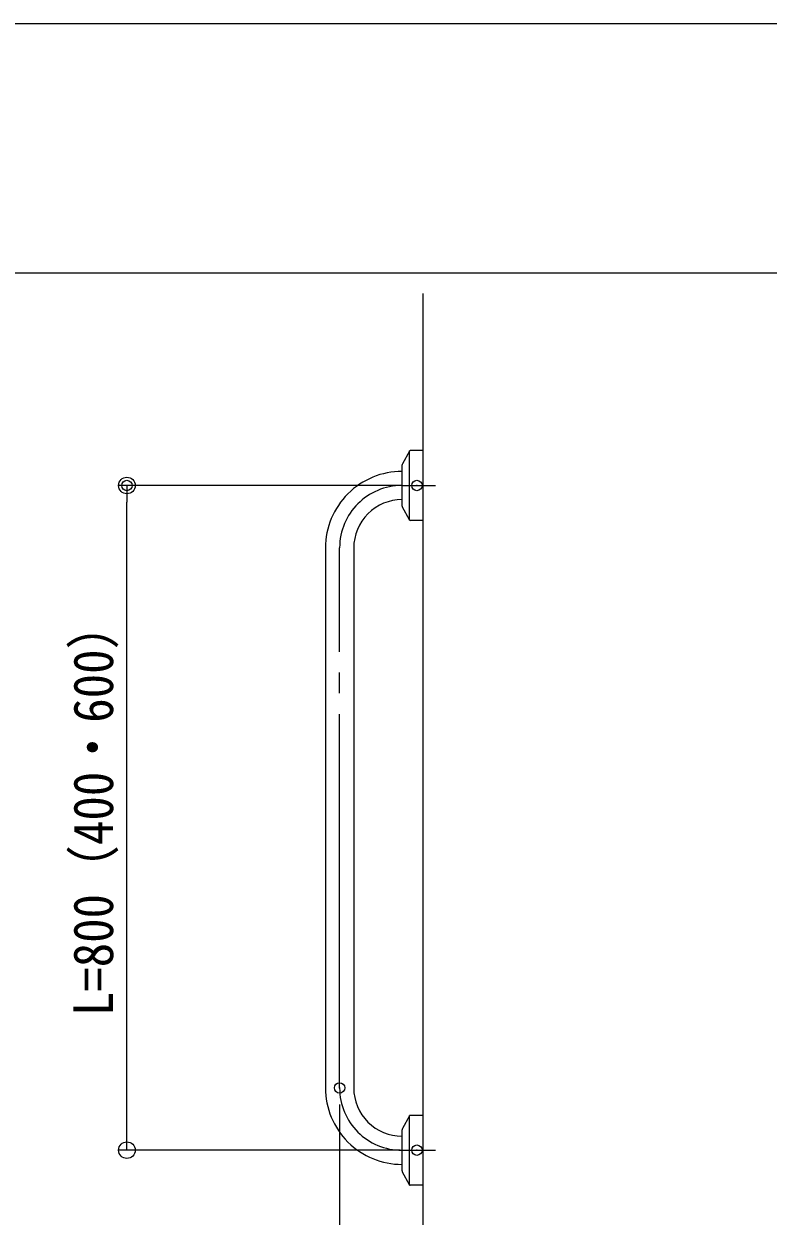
# Model space of a CAD drawing. Units: millimetres, scale not verified. Extents: x -798 to 806, y -553 to 555.
# Drawn here: x 147.7 to 326.8, y 267.9 to 554.8 of the extents above; entities that cross this region are included whole.
import ezdxf
from ezdxf.enums import TextEntityAlignment as Align

# ---------------------------------------------------------------- set-up
doc = ezdxf.new("R2010")
doc.units = ezdxf.units.MM
doc.header["$LTSCALE"] = 5
doc.header["$PDMODE"] = 32
doc.header["$PDSIZE"] = 2.5
doc.linetypes.add('LONG_CHAIN', pattern=[21, 18, -1, 1, -1])
for name, color, linetype, lineweight in [('0-1_zumenwaku', 6, 'Continuous', 9), ('0-6_1', 7, 'Continuous', 9), ('0-9_6文字', 1, 'Continuous', 9), ('0-A_0', 5, 'Continuous', 9), ('0-C_CENTER', 5, 'LONG_CHAIN', 9), ('1-2_06仕上投影', 4, 'Continuous', 9)]:
    doc.layers.add(name, color=color, linetype=linetype, lineweight=lineweight)
doc.layers.add('0-B_DEFPOINTS', color=1, linetype='Continuous')
doc.styles.add('ＭＳ ゴシック', font='')
doc.styles.get('ＭＳ ゴシック').set_extended_font_data('MS Gothic')

# ---------------------------------------------------------------- blocks, each defined once
blk = doc.blocks.new('_ORIGIN')
at = {"layer": '0-A_0', "color": 1}
blk.add_line((0, 0), (-5, 0), dxfattribs=at)
blk.add_circle((0, 0), 2.5, dxfattribs=at)

msp = doc.modelspace()

# ---------------------------------------------------------------- linework, layer by layer
at = {"layer": '0-1_zumenwaku'}
msp.add_line((518.169, 494.841), (-797.831, 494.841), dxfattribs=at)
msp.add_lwpolyline([(-797.831, -553.159), (802.169, -553.159), (802.169, 554.841), (-797.831, 554.841)], close=True, dxfattribs=at)
at = {"layer": '0-6_1'}
msp.add_lwpolyline([(243.658, 489.925), (243.658, 194.753), (165.38, 194.753)], dxfattribs=at)
at = {"layer": '0-9_6文字'}
for p, q in [((238.258, 443.717), (170.488, 443.717)), ((172.488, 287.739), (172.488, 439.717)), ((223.658, 294.717), (223.658, 248.16)), ((238.258, 283.739), (170.488, 283.739))]:
    msp.add_line(p, q, dxfattribs=at)
at = {"layer": '0-A_0', "color": 4}
for p, q in [((240.441, 452.013), (238.771, 448.952)), ((240.498, 435.356), (240.498, 452.078)), ((243.658, 452.117), (240.617, 452.117)), ((243.658, 452.117), (243.658, 435.317)), ((238.698, 438.77), (238.698, 448.664)), ((240.441, 435.422), (238.771, 438.483)), ((243.658, 435.317), (240.617, 435.317)), ((240.441, 292.013), (238.771, 288.952)), ((240.498, 275.356), (240.498, 292.078)), ((243.658, 292.117), (240.617, 292.117)), ((243.658, 292.117), (243.658, 275.317)), ((238.698, 278.77), (238.698, 288.664)), ((240.441, 275.422), (238.771, 278.483)), ((243.658, 275.317), (240.617, 275.317))]:
    msp.add_line(p, q, dxfattribs=at)
for centre, radius, start, end in [((240.617, 451.917), 0.2, 90, 151.38954), ((239.298, 448.664), 0.6, 151.38954, 180), ((239.298, 438.77), 0.6, 180, 208.61046), ((240.617, 435.517), 0.2, 208.61046, 270), ((240.617, 291.917), 0.2, 90, 151.38954), ((239.298, 288.664), 0.6, 151.38954, 180), ((239.298, 278.77), 0.6, 180, 208.61046), ((240.617, 275.517), 0.2, 208.61046, 270)]:
    msp.add_arc(centre, radius, start, end, dxfattribs=at)
at = {"layer": '0-B_DEFPOINTS'}
for p in [(172.488, 443.717), (242.258, 443.717), (223.658, 298.717), (242.258, 283.739)]:
    msp.add_point(p, dxfattribs=at)
at = {"layer": '0-C_CENTER'}
for p, q in [((238.698, 443.717), (246.705, 443.717)), ((223.658, 298.717), (223.658, 428.717)), ((238.698, 283.717), (246.705, 283.717))]:
    msp.add_line(p, q, dxfattribs=at)
for centre, start, end in [((238.658, 428.717), 90, 180), ((238.658, 298.717), 180, 270)]:
    msp.add_arc(centre, 15, start, end, dxfattribs=at)
at = {"layer": '1-2_06仕上投影'}
for p, q in [((220.258, 428.717), (220.258, 298.717)), ((227.058, 428.717), (227.058, 298.717))]:
    msp.add_line(p, q, dxfattribs=at)
for centre, radius, start, end in [((238.658, 428.717), 18.4, 89.87544, 180), ((238.658, 428.717), 11.6, 89.80243, 180), ((238.658, 298.717), 18.4, 180, 270.12456), ((238.658, 298.717), 11.6, 180, 270.19757)]:
    msp.add_arc(centre, radius, start, end, dxfattribs=at)

# ---------------------------------------------------------------- block references
at = {"layer": '0-9_6文字', "xscale": 0.8, "yscale": 0.8}
for p, rotation in [((172.488, 443.717), 90), ((172.488, 283.739), 270)]:
    msp.add_blockref('_ORIGIN', p, dxfattribs=dict(at, rotation=rotation))

# ---------------------------------------------------------------- texts
at = {"layer": '0-9_6文字', "color": 2, "style": 'ＭＳ ゴシック', "width": 0.9}
msp.add_text('L=800（400・600）', height=9.604, rotation=90, dxfattribs=at).set_placement((172.039, 316.002), align=Align.BOTTOM_LEFT)

doc.saveas('drawing.dxf')
